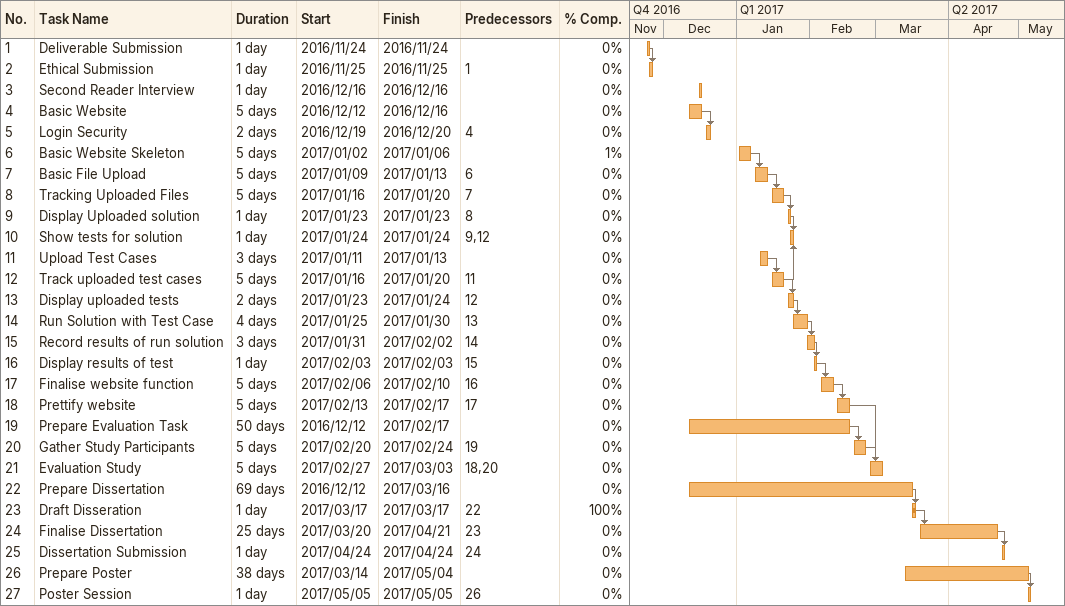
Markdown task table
| ID | Task | Duration | Start | Finish | Predecessors | % complete |
|---|---|---|---|---|---|---|
| 1 | Deliverable Submission | 1d | 2016-11-24 | 2016-11-24 |  | 0 |
| 2 | Ethical Submission | 1d | 2016-11-25 | 2016-11-25 | 1 | 0 |
| 3 | Second Reader Interview | 1d | 2016-12-16 | 2016-12-16 |  | 0 |
| 4 | Basic Website | 5d | 2016-12-12 | 2016-12-16 |  | 0 |
| 5 | Login Security | 2d | 2016-12-19 | 2016-12-20 | 4 | 0 |
| 6 | Basic Website Skeleton | 5d | 2017-01-02 | 2017-01-06 |  | 1 |
| 7 | Basic File Upload | 5d | 2017-01-09 | 2017-01-13 | 6 | 0 |
| 8 | Tracking Uploaded Files | 5d | 2017-01-16 | 2017-01-20 | 7 | 0 |
| 9 | Display Uploaded solution | 1d | 2017-01-23 | 2017-01-23 | 8 | 0 |
| 10 | Show tests for solution | 1d | 2017-01-24 | 2017-01-24 | 9, 12 | 0 |
| 11 | Upload Test Cases | 3d | 2017-01-11 | 2017-01-13 |  | 0 |
| 12 | Track uploaded test cases | 5d | 2017-01-16 | 2017-01-20 | 11 | 0 |
| 13 | Display uploaded tests | 2d | 2017-01-23 | 2017-01-24 | 12 | 0 |
| 14 | Run Solution with Test Case | 4d | 2017-01-25 | 2017-01-30 | 13 | 0 |
| 15 | Record results of run solution | 3d | 2017-01-31 | 2017-02-02 | 14 | 0 |
| 16 | Display results of test | 1d | 2017-02-03 | 2017-02-03 | 15 | 0 |
| 17 | Finalise website function | 5d | 2017-02-06 | 2017-02-10 | 16 | 0 |
| 18 | Prettify website | 5d | 2017-02-13 | 2017-02-17 | 17 | 0 |
| 19 | Prepare Evaluation Task | 50d | 2016-12-12 | 2017-02-17 |  | 0 |
| 20 | Gather Study Participants | 5d | 2017-02-20 | 2017-02-24 | 19 | 0 |
| 21 | Evaluation Study | 5d | 2017-02-27 | 2017-03-03 | 18, 20 | 0 |
| 22 | Prepare Dissertation | 69d | 2016-12-12 | 2017-03-16 |  | 0 |
| 23 | Draft Disseration | 1d | 2017-03-17 | 2017-03-17 | 22 | 100 |
| 24 | Finalise Dissertation | 25d | 2017-03-20 | 2017-04-21 | 23 | 0 |
| 25 | Dissertation Submission | 1d | 2017-04-24 | 2017-04-24 | 24 | 0 |
| 26 | Prepare Poster | 38d | 2017-03-14 | 2017-05-04 |  | 0 |
| 27 | Poster Session | 1d | 2017-05-05 | 2017-05-05 | 26 | 0 |
